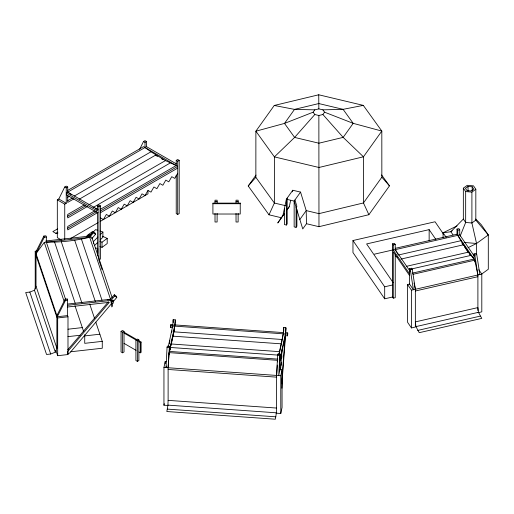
<?xml version="1.0" encoding="UTF-8"?>
<svg xmlns="http://www.w3.org/2000/svg" width="514" height="514" viewBox="0 0 514 514"><rect width="100%" height="100%" fill="white"/><g stroke="black" fill="none" stroke-linecap="round" stroke-linejoin="round"><path stroke-width="0.77" d="M285.578 205.696L274.38 203.03L255.856 177.33L255.882 131.198L274.245 105.473L318.738 94.782L363.295 105.383L381.818 131.07L381.844 177.208L363.469 202.94L318.956 213.638L306.203 210.605L300.555 192.095L292.781 190.244L286.375 199.22L282.906 215.559L277.766 222.986L284.531 213.426M279.976 354.12L278.697 375.586L279.976 369.566L279.976 354.12L277.888 353.973L277.631 355.174L276.609 375.438L276.609 408.052L276.416 412.813L275.331 419.218L166.838 411.528L167.924 405.122L168.117 400.361L168.117 367.748L169.402 346.282L167.313 346.134L167.056 347.335L166.035 367.6L166.35 366.096M168.117 367.748L169.145 352.63L175.036 324.925L283.522 332.616L278.864 354.519M276.609 375.438L277.309 365.094M277.528 361.914L277.631 360.32L169.145 352.63L169.145 354.352L169.402 353.144M175.152 325.073L175.505 320.363L175.248 319.849L173.167 319.702L172.691 327.129M173.244 322.567L173.167 319.702M175.248 319.849L173.751 331.806L169.402 351.428L277.888 359.119M280.56 369.907L282.115 349.212M285.668 333.695L286.086 328.202L285.829 327.688L283.741 327.54L283.272 333.824L281.691 342.395M281.197 365.377L281.434 362.197M281.73 358.213L281.91 355.823M283.76 331.196L283.741 327.54M281.942 379.441L285.154 336.625L279.976 360.982M285.829 327.688L285.354 335.687L287.442 335.835L287.699 334.633L287.699 332.918L285.611 332.764L279.976 359.267M281.903 383.829L285.553 335.282M172.691 327.701L170.603 327.553L170.86 324.63L172.948 324.777L168.29 346.68M170.603 327.553L170.86 324.63M167.949 405.495L163.947 405.212L163.947 367.452L165.225 361.432L166.62 361.528M169.254 343.86L169.903 340.814M171.682 332.442L172.01 330.92M170.044 350.098L170.693 347.053M171.021 345.53L174.419 329.545M163.947 405.212L164.268 403.708M287.14 209.693L289.311 206.583L290.635 200.357M292.453 191.806L292.781 190.244M279.083 354.461L281.409 343.847L172.922 336.156M287.442 335.835L287.699 332.918M275.979 413.153L280.779 413.494L280.779 375.734L282.064 369.714L279.976 369.566M281.935 381.298L282.244 379.833L281.916 388.237M280.779 413.494L282.064 407.474L282.064 369.714M34.47 290.262L29.825 292.068L25.7 292.53L46.556 354.48L50.68 354.017L55.326 352.206L34.47 290.262L36.019 286.227L36.019 253.614L44.268 237.243L43.87 236.054L45.932 235.817L46.337 237.012L46.337 242.158C60.909 242.37 75.494 240.687 89.667 237.295L93.464 232.803L93.066 231.615L89.263 236.106L45.932 240.97L65.663 299.572M55.326 352.206L56.874 348.171L56.874 315.564L65.124 299.187L67.193 298.955L67.591 300.15L67.591 315.596L67.989 316.785L67.989 354.544L57.677 355.701L55.891 350.394M460.152 236.132L465.665 222.453L465.665 191.561L463.345 188.175L467.265 185.323L473.503 185.856L475.823 189.242L475.823 220.133L488.3 234.93L488.3 269.252L481.496 274.206M281.486 217.775L268.995 214.801L274.38 203.03L274.399 156.886L255.882 131.198L284.505 123.411L313.129 112.193L314.799 109.855L318.841 108.884L322.882 109.848L343.089 109.334L363.295 105.383M61.372 239.948L57.317 237.609L57.317 199.85L58.802 198.995L64.745 186.98L66.235 186.119L67.719 186.98L67.719 192.127L71.285 194.703M139.679 149.272L143.522 141.498L145.012 140.643L146.496 141.498L146.496 146.651L66.235 192.988L97.448 211.01L97.448 205.857L98.932 205.002L100.423 205.857L100.423 259.062L98.932 259.923M35.614 252.425L43.87 236.054M65.124 299.187L65.529 300.382L57.272 316.752L67.591 315.596M177.709 173.25L174.734 178.397L171.766 176.681L168.791 181.834L165.816 180.112L162.848 185.265L159.873 183.549L156.898 188.696L153.93 186.98L150.955 192.127L147.981 190.411L145.012 195.564L142.037 193.842L139.063 198.995L136.094 197.28L133.12 202.426L130.145 200.711L127.176 205.857L124.202 204.142L121.227 209.294L118.259 207.572L115.284 212.725L112.309 211.01L109.341 216.156L106.366 214.441L103.391 219.587L100.423 217.872M268.995 214.801L248.223 185.991L256.004 175.088M313.129 112.193L314.812 114.526L318.86 115.489L322.895 114.519L324.565 112.18L322.882 109.848M282.906 215.559L284.281 213.638M287.024 209.789L289.311 206.583M300.555 192.095L294.149 201.07L294.149 226.886L296.09 227.349L296.893 226.224L296.893 209.506M284.435 208.376L284.435 224.573L286.375 225.036L287.178 223.911L287.178 198.102M299.791 219.581L306.203 210.605L306.479 223.725L302.759 228.936L294.149 201.07L286.375 199.22L286.375 225.036M306.479 223.725L318.969 226.693L368.879 214.704L389.477 185.85L381.626 174.966M36.019 253.614L44.268 242.39L91.73 237.063L112.078 297.503M56.874 315.564L57.793 314.317M91.73 238.785L95.527 234.294L95.129 233.099L93.066 231.615M67.707 349.841L108.403 301.75M107.522 299.893L110.523 299.244L114.32 294.753L116.382 296.237L116.787 297.433L113.459 301.358M114.32 294.753L114.725 295.942L110.921 300.433L111.326 303.344L113.388 303.112L112.984 300.202L67.591 305.297M111.956 303.138L69.653 353.124L67.591 353.356L67.591 351.64L109.315 302.335L67.591 307.012M248.223 185.991L255.856 177.33M314.812 114.526L294.606 137.424L274.399 156.886L318.956 167.487L363.449 156.796L381.818 131.07L353.189 123.341L324.565 112.18M463.345 188.175L463.345 219.067L450.868 231.737L443.074 232.791L443.074 237.474M90.059 235.187L92.282 232.958M93.4 231.846L95.623 229.623L97.808 230.349M97.898 237.057L93.445 241.509L93.445 243.713M100.121 234.827L102.903 232.045L99.992 231.075M94.582 245.519L97.776 242.325M100.236 239.865L102.903 237.198L102.903 232.045M87.129 236.954L87.129 235.483L92.321 231.666M99.889 246.412L102.016 247.369L102.016 242.222L107.208 238.4L102.241 236.157M102.016 247.369L107.208 243.552L107.208 238.4M468.036 186.453L465.427 188.355L466.975 190.61L471.132 190.964L473.741 189.062L472.199 186.807L468.036 186.453L468.036 191.202M465.665 191.561L471.903 192.095L475.823 189.242M452.108 230.837L450.868 231.737L453.046 234.911M475.823 220.133L471.903 222.986L465.665 222.453L463.345 219.067M468.106 247.639L476.549 243.488L488.3 234.93L481.335 224.772L475.739 219.041M64.745 186.98L66.235 187.835L67.719 186.98M143.522 141.498L145.012 142.359L146.496 141.498M67.617 190.476L143.522 146.651L177.709 166.382L100.423 211.01M67.295 197.524L69.364 196.329M74.357 196.02L150.955 151.797L165.45 160.593L176.225 165.527L176.225 160.374L177.709 159.52L179.193 160.374L179.193 213.58L177.709 214.441L176.225 213.58L176.225 175.235M67.617 200.768L72.442 197.98M57.317 199.85L64.745 204.142L66.235 203.287L66.235 187.835M73.932 198.841L67.719 202.426L67.719 195.404M79.188 199.239L155.787 155.016M84.283 204.88L67.719 214.441L67.719 217.872L87.733 206.32M67.617 216.221L85.555 205.857M88.845 204.816L165.45 160.593M92.989 207.572L170.275 162.951M57.69 228.814L52.858 231.602L55.827 233.317L57.838 233.703M97.448 205.857L98.932 206.718L100.423 205.857M176.225 160.374L177.709 161.235L179.193 160.374M55.827 233.317L57.902 232.122M94.794 210.824L67.719 226.456L67.719 229.886L98.084 212.359M67.617 228.235L96.6 211.498M100.314 209.352L176.225 165.527M100.423 212.725L177.709 168.104M70.296 238.695L98.039 222.678M100.121 221.476L147.981 193.849L147.981 190.7M121.047 331.357L122.538 330.496L124.022 331.357L124.022 351.949L122.538 352.81L121.047 351.949L121.047 331.357L122.538 332.211L124.022 331.357M124.022 333.072L137.399 340.795L138.883 339.934L138.883 360.532L137.399 361.393L135.914 360.532L135.914 339.934L137.399 339.079L138.883 339.934M138.883 341.656L140.373 342.51L141.112 342.08L141.112 352.379L140.373 352.81L138.883 351.949M457.036 225.922L443.074 232.791L446.223 237.378M395.24 254.558L395.24 297.702L393.281 298.152L392.51 297.021L384.69 298.807L352.964 252.547L352.964 240.533L435.05 221.772L443.505 234.095M435.885 239.473L429.145 229.642L366.611 243.938L393.114 282.597M392.51 297.021L392.51 243.816L394.463 243.373L395.24 244.497L395.24 249.65L396.789 252.335M477.898 310.54L477.898 274.99L474.801 260.174L457.004 234.223L457.004 229.077L458.957 228.627L459.734 229.758L459.734 234.904L474.178 255.966M392.51 243.816L393.281 244.947L395.24 244.497M457.004 229.077L457.781 230.201L459.734 229.758M395.247 248.339L457.004 234.223M374.423 254.167L393.184 249.881M393.281 244.947L393.281 250.093L459.734 234.904M412.267 273.165L474.03 259.05L468.421 252.156L460.872 240.725L398.331 255.021L397.56 253.678M400.849 259.114L463.39 244.818M406.658 266.271L468.421 252.156M409.536 268.642L411.489 268.192L412.26 269.323L415.357 289.286L415.357 327.039L411.451 327.938L407.576 322.291L407.576 284.538L409.536 284.088L413.404 289.729L410.307 269.773L409.536 268.642L409.536 284.088M474.03 259.05L474.03 253.897L475.983 253.453L476.754 254.578L479.851 274.54M411.521 268.976L470.933 255.394M410.307 269.773L412.26 269.323M474.03 253.897L474.801 255.028L476.754 254.578M413.044 274.296L474.801 260.174L474.801 261.889M352.964 240.533L384.69 286.793L392.51 285.007M407.576 284.538L411.451 290.179L481.804 274.097L481.804 311.85L477.898 312.743M415.357 291.001L477.898 276.705M415.935 326.602L478.476 312.306L481.766 318.384L419.225 332.686L415.935 326.602L415.357 321.892L477.898 307.597L478.476 312.306M417.676 330.425L480.217 316.129M44.268 237.243L46.337 237.012M88.864 236.061L88.864 234.917L90.927 234.686M35.215 288.99L35.215 251.23L36.802 251.057M65.529 300.382L67.591 300.15M67.976 304.018L110.523 299.244M88.864 234.917L111.326 301.628L113.388 301.397M35.215 251.23L57.677 317.948L67.989 316.785M67.97 329.211L82.324 327.598M67.944 336.631L80.03 335.276M84.714 335.912L99.864 334.216M70.823 351.756L102.267 348.229L102.267 341.36L84.726 343.333L84.726 334.749M215.013 201.398L217.114 201.398M236.029 201.398L238.13 201.398M212.912 203.724L240.237 203.724M314.799 109.855L294.522 109.379L274.245 105.473M170.603 325.837L287.442 334.119M173.751 331.806L282.244 339.497M171.258 343.982L279.744 351.672M170.423 347.47L278.119 355.103M167.056 347.335L169.145 347.483M277.631 355.174L279.719 355.322M163.947 367.452L280.779 375.734M168.117 369.463L276.609 377.154M168.117 400.361L276.609 408.052M167.924 405.122L276.416 412.813M167.352 409.118L275.838 416.809M464.071 242.422L476.549 243.488L476.549 254.661M95.501 248.069L97.782 248.423L97.782 253.575M95.63 208.716L97.615 209.577M87.129 235.483L88.466 236.087M99.883 241.252L102.016 242.222M146.496 146.651L176.321 163.87M155.414 155.228L157.496 156.429M161.659 158.832L163.047 159.636M67.719 192.127L98.238 209.751M66.235 194.703L97.448 212.725L97.448 255.869M58.802 198.995L66.235 203.287M123.861 332.121L136.975 339.69M138.356 340.486L141.112 342.08M124.022 343.371L136.062 350.323M395.118 255.805L397.72 257.501M93.464 232.803L95.527 234.294M114.725 295.942L116.787 297.433M150.955 151.797L145.012 147.505L145.012 142.359M322.895 114.519L343.172 137.373L363.449 156.796L363.469 202.94L368.879 214.704M381.844 177.208L389.477 185.85M461.842 242.993L463.647 245.628M464.547 246.938L468.614 252.869M469.513 254.179L470.419 255.497M478.797 269.709L481.804 274.097M395.24 249.65L410.133 271.366M393.281 250.093L409.536 273.789M409.536 275.504L393.281 251.809L393.281 298.152M460.872 240.725L457.781 235.354L457.781 230.201M98.849 259.936L102.157 269.754M81.411 239.081L102.016 300.272M74.703 240.263L95.308 301.455M89.712 304.07L94.531 318.384M95.803 322.156L102.267 341.36M61.294 241.766L81.893 302.958M54.587 242.094L75.192 303.286M74.967 305.746L83.525 331.177M44.268 242.39L64.109 301.32M36.019 255.329L56.874 317.279M67.591 353.356L67.989 354.544M36.019 286.227L56.874 348.171M29.825 292.068L50.68 354.017M294.952 199.952L296.893 206.32L296.09 207.444L296.09 227.349M476.549 243.488L471.903 222.986L471.903 192.095M414.053 283.047L415.357 289.286M474.801 255.028L477.898 274.99M111.281 303.292L111.782 306.929L112.585 305.875L112.585 302.939M318.841 108.884L318.738 94.782M318.86 115.489L318.969 226.693M472.199 186.807L472.199 190.765M429.145 229.642L429.145 240.86M411.451 290.179L411.451 327.938M384.69 286.793L384.69 298.807M238.13 203.358L238.13 200.19L236.029 200.19L236.029 203.358M238.13 213.413L238.13 221.997L236.029 221.997L236.029 213.413M217.114 203.358L217.114 200.19L215.013 200.19L215.013 203.358M217.114 213.413L217.114 221.997L215.013 221.997L215.013 213.413M177.709 161.235L177.709 214.441M169.402 346.282L169.402 351.428M165.225 361.432L165.225 363.79M140.373 342.51L140.373 352.81M137.399 340.795L137.399 361.393M122.538 332.211L122.538 352.81M112.984 300.202L112.984 301.345M111.326 301.628L111.326 303.344M98.932 206.718L98.932 259.127M67.193 298.955L67.193 300.427M64.745 204.142L64.745 239.543M57.677 317.948L57.677 355.701M294.522 109.379L284.505 123.411L294.606 137.424L318.911 143.207L343.172 137.373L353.189 123.341L343.089 109.334L318.789 103.552L294.522 109.379M240.237 203.12L212.912 203.12L212.912 214.023L240.237 214.023L240.237 203.12"/></g></svg>
